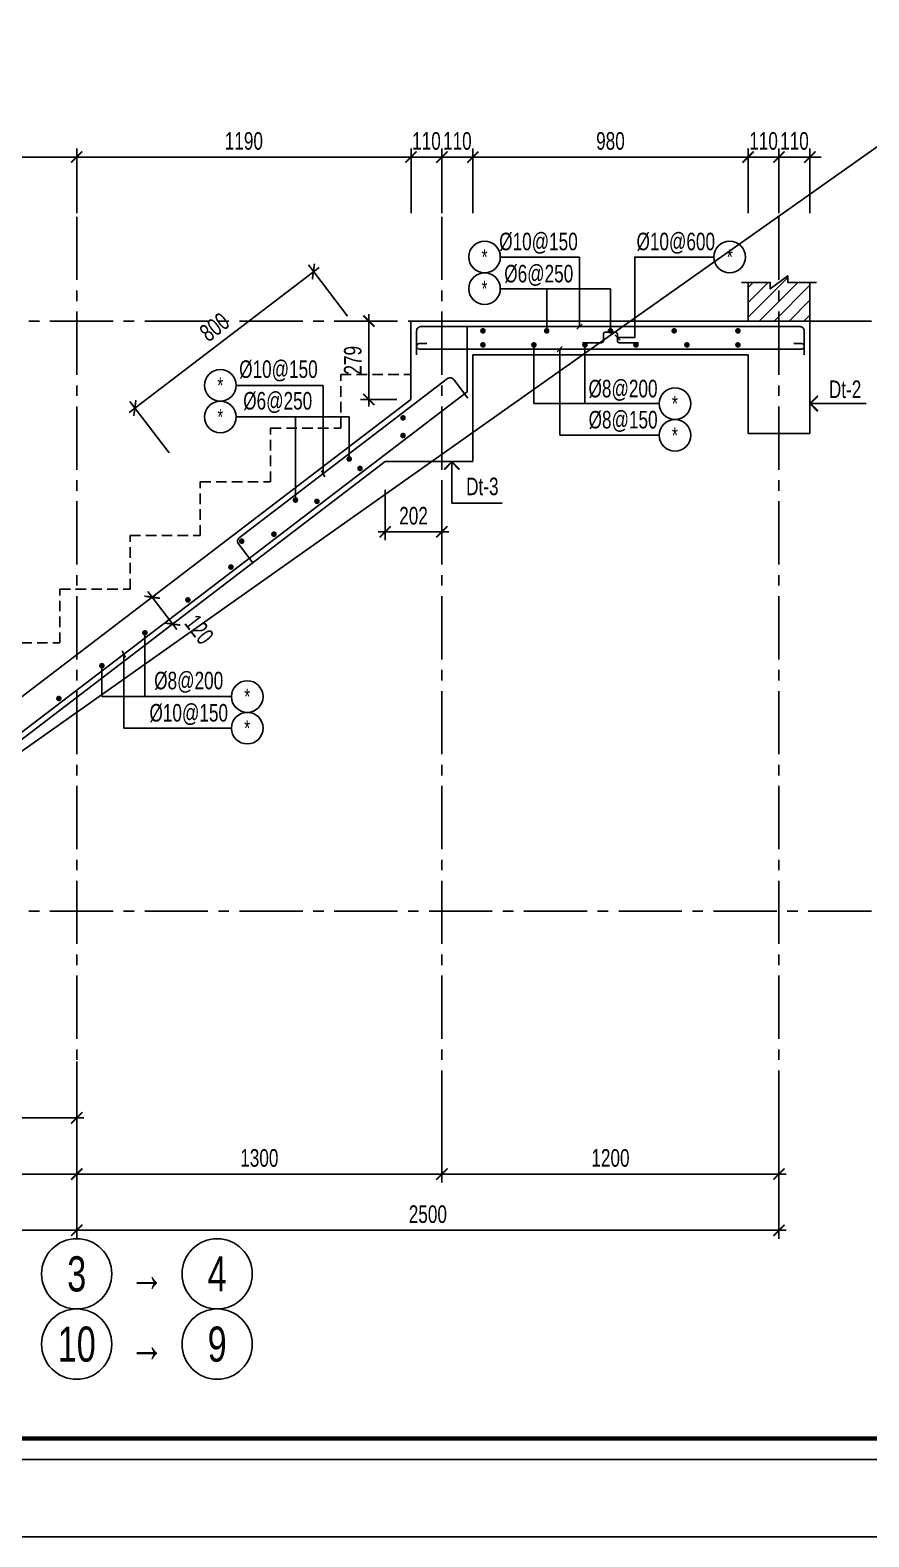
# Model space of a CAD drawing. Header units: millimetres. Extents: x -77370 to 109412, y -14880 to 214694.
# Drawn here: x 7975 to 13947, y 184994 to 195716 of the extents above; entities that cross this region are included whole.
import ezdxf
from ezdxf.enums import TextEntityAlignment as Align

# ---------------------------------------------------------------- set-up
doc = ezdxf.new("R2010")
doc.units = ezdxf.units.MM
doc.header["$LTSCALE"] = 300
doc.header["$MEASUREMENT"] = 0
doc.header["$PDMODE"] = 66
doc.linetypes.add('CENTER2', pattern=[1.125, 0.75, -0.125, 0.125, -0.125])
doc.linetypes.add('HIDDEN', pattern=[0.375, 0.25, -0.125])
doc.layers.get('0').update_dxf_attribs({"linetype": 'CONTINUOUS'})
doc.layers.get('DEFPOINTS').update_dxf_attribs({"linetype": 'CONTINUOUS'})
for name, color, linetype in [('CDC-KHUNGTEN', 7, 'CONTINUOUS'), ('CDC.01.AXIS', 160, 'CENTER2'), ('CDC.02.DIM', 1, 'CONTINUOUS'), ('CDC.03.BORDER', 3, 'CONTINUOUS'), ('CDC.06.TEXT', 2, 'CONTINUOUS'), ('CDC.10.HATCH', 251, 'CONTINUOUS'), ('CDC.11.NOTE', 8, 'CONTINUOUS'), ('CDC.14.STEELNUM', 2, 'CONTINUOUS'), ('KCS_HIDDEN', 8, 'HIDDEN'), ('KCS_SNODE', 6, 'CONTINUOUS'), ('KCS_STEEL', 4, 'CONTINUOUS'), ('KCS_TEXT_B', 2, 'CONTINUOUS')]:
    doc.layers.add(name, color=color, linetype=linetype)
doc.layers.add('KCS_Plotter', color=11, linetype='CONTINUOUS', plot=False)
doc.styles.add('KCS_BIGTEXT', font='arial.ttf', dxfattribs={"width": 0.7})
doc.styles.add('KCS_SMTEXT', font='arial.ttf', dxfattribs={"width": 0.7})
doc.dimstyles.new('KCS_DIM50 scale 2', dxfattribs={"dimscale": 50, "dimtxt": 2.5, "dimasz": 1.6, "dimexe": 1.2, "dimexo": 0, "dimgap": 1, "dimtad": 1, "dimdec": 0, "dimlfac": 0.5, "dimzin": 0, "dimdsep": 46, "dimtxsty": 'KCS_SMTEXT', "dimblk": 'ARCHTICK', "dimcen": 0, "dimdle": 1, "dimclrd": 256, "dimclre": 256, "dimclrt": 2, "dimadec": 0, "dimazin": 0, "dimtfac": 1, "dimtdec": 0, "dimtix": 1, "dimtmove": 2, "dimatfit": 3, "dimfxl": 1, "dimtolj": 1, "dimtzin": 0, "dimarcsym": 0})

# ---------------------------------------------------------------- blocks, each defined once
blk = doc.blocks.new('_ArchTick')
at = {"color": 0, "linetype": 'ByBlock', "const_width": 0.15}
blk.add_lwpolyline([(-0.5, -0.5), (0.5, 0.5)], dxfattribs=at)
blk = doc.blocks.new('*D1209')
at = {"layer": 'CDC.02.DIM', "lineweight": -2, "transparency": 16777216}
for p, q in [((10907, 187976), (10907, 187516)), ((13307, 187976), (13307, 187516)), ((10857, 187576), (13357, 187576))]:
    blk.add_line(p, q, dxfattribs=at)
at = {"layer": 'DEFPOINTS', "color": 0, "transparency": 16777216}
for p in [(10907, 187976), (13307, 187976), (13307, 187576)]:
    blk.add_point(p, dxfattribs=at)
at = {"layer": 'CDC.02.DIM', "lineweight": -2, "transparency": 16777216, "xscale": 80, "yscale": 80, "zscale": 80, "rotation": 180}
blk.add_blockref('_ArchTick', (10907, 187576), dxfattribs=at)
at = {"layer": 'CDC.02.DIM', "lineweight": -2, "transparency": 16777216, "xscale": 80, "yscale": 80, "zscale": 80}
blk.add_blockref('_ArchTick', (13307, 187576), dxfattribs=at)
at = {"layer": 'CDC.02.DIM', "color": 2, "transparency": 16777216, "insert": (12107, 187690), "char_height": 125, "attachment_point": 5, "style": 'KCS_SMTEXT'}
blk.add_mtext('\\A1;1200', dxfattribs=at)
blk = doc.blocks.new('*D1210')
at = {"layer": 'CDC.02.DIM', "lineweight": -2, "transparency": 16777216}
for p, q in [((8307, 187976), (8307, 187516)), ((10907, 187976), (10907, 187516)), ((8257, 187576), (10957, 187576))]:
    blk.add_line(p, q, dxfattribs=at)
at = {"layer": 'DEFPOINTS', "color": 0, "transparency": 16777216}
for p in [(8307, 187976), (10907, 187976), (10907, 187576)]:
    blk.add_point(p, dxfattribs=at)
at = {"layer": 'CDC.02.DIM', "lineweight": -2, "transparency": 16777216, "xscale": 80, "yscale": 80, "zscale": 80, "rotation": 180}
blk.add_blockref('_ArchTick', (8307, 187576), dxfattribs=at)
at = {"layer": 'CDC.02.DIM', "lineweight": -2, "transparency": 16777216, "xscale": 80, "yscale": 80, "zscale": 80}
blk.add_blockref('_ArchTick', (10907, 187576), dxfattribs=at)
at = {"layer": 'CDC.02.DIM', "color": 2, "transparency": 16777216, "insert": (9607, 187690), "char_height": 125, "attachment_point": 5, "style": 'KCS_SMTEXT'}
blk.add_mtext('\\A1;1300', dxfattribs=at)
blk = doc.blocks.new('*D1211')
at = {"layer": 'CDC.02.DIM', "lineweight": -2, "transparency": 16777216}
for p, q in [((3207, 187976), (3207, 187116)), ((8307, 187976), (8307, 187116)), ((3157, 187176), (8357, 187176))]:
    blk.add_line(p, q, dxfattribs=at)
at = {"layer": 'DEFPOINTS', "color": 0, "transparency": 16777216}
for p in [(3207, 187976), (8307, 187976), (8307, 187176)]:
    blk.add_point(p, dxfattribs=at)
at = {"layer": 'CDC.02.DIM', "lineweight": -2, "transparency": 16777216, "xscale": 80, "yscale": 80, "zscale": 80, "rotation": 180}
blk.add_blockref('_ArchTick', (3207, 187176), dxfattribs=at)
at = {"layer": 'CDC.02.DIM', "lineweight": -2, "transparency": 16777216, "xscale": 80, "yscale": 80, "zscale": 80}
blk.add_blockref('_ArchTick', (8307, 187176), dxfattribs=at)
at = {"layer": 'CDC.02.DIM', "color": 2, "transparency": 16777216, "insert": (5757, 187290), "char_height": 125, "attachment_point": 5, "style": 'KCS_SMTEXT'}
blk.add_mtext('\\A1;2550', dxfattribs=at)
blk = doc.blocks.new('*D1212')
at = {"layer": 'CDC.02.DIM', "lineweight": -2, "transparency": 16777216}
for p, q in [((11127, 194413), (11127, 194873)), ((13087, 194413), (13087, 194873)), ((13137, 194813), (11077, 194813))]:
    blk.add_line(p, q, dxfattribs=at)
at = {"layer": 'DEFPOINTS', "color": 0, "transparency": 16777216}
for p in [(11127, 194813), (11127, 194413), (13087, 194413)]:
    blk.add_point(p, dxfattribs=at)
at = {"layer": 'CDC.02.DIM', "lineweight": -2, "transparency": 16777216, "xscale": 80, "yscale": 80, "zscale": 80, "rotation": 180}
blk.add_blockref('_ArchTick', (11127, 194813), dxfattribs=at)
at = {"layer": 'CDC.02.DIM', "lineweight": -2, "transparency": 16777216, "xscale": 80, "yscale": 80, "zscale": 80}
blk.add_blockref('_ArchTick', (13087, 194813), dxfattribs=at)
at = {"layer": 'CDC.02.DIM', "color": 2, "transparency": 16777216, "insert": (12107, 194927), "char_height": 125, "attachment_point": 5, "style": 'KCS_SMTEXT'}
blk.add_mtext('\\A1;980', dxfattribs=at)
blk = doc.blocks.new('*D1213')
at = {"layer": 'CDC.02.DIM', "lineweight": -2, "transparency": 16777216}
for p, q in [((13307, 194413), (13307, 194873)), ((13527, 194413), (13527, 194873)), ((13307, 194813), (13227, 194813)), ((13527, 194813), (13307, 194813)), ((13527, 194813), (13607, 194813))]:
    blk.add_line(p, q, dxfattribs=at)
at = {"layer": 'DEFPOINTS', "color": 0, "transparency": 16777216}
for p in [(13307, 194813), (13307, 194413), (13527, 194413)]:
    blk.add_point(p, dxfattribs=at)
at = {"layer": 'CDC.02.DIM', "lineweight": -2, "transparency": 16777216, "xscale": 80, "yscale": 80, "zscale": 80}
blk.add_blockref('_ArchTick', (13307, 194813), dxfattribs=at)
at = {"layer": 'CDC.02.DIM', "lineweight": -2, "transparency": 16777216, "xscale": 80, "yscale": 80, "zscale": 80, "rotation": 180}
blk.add_blockref('_ArchTick', (13527, 194813), dxfattribs=at)
at = {"layer": 'CDC.02.DIM', "color": 2, "transparency": 16777216, "insert": (13417, 194927), "char_height": 125, "attachment_point": 5, "style": 'KCS_SMTEXT'}
blk.add_mtext('\\A1;110', dxfattribs=at)
blk = doc.blocks.new('*D1214')
at = {"layer": 'CDC.02.DIM', "lineweight": -2, "transparency": 16777216}
for p, q in [((5467, 187976), (5467, 187516)), ((8307, 187976), (8307, 187516)), ((5417, 187576), (8357, 187576))]:
    blk.add_line(p, q, dxfattribs=at)
at = {"layer": 'DEFPOINTS', "color": 0, "transparency": 16777216}
for p in [(5467, 187976), (8307, 187976), (8307, 187576)]:
    blk.add_point(p, dxfattribs=at)
at = {"layer": 'CDC.02.DIM', "lineweight": -2, "transparency": 16777216, "xscale": 80, "yscale": 80, "zscale": 80, "rotation": 180}
blk.add_blockref('_ArchTick', (5467, 187576), dxfattribs=at)
at = {"layer": 'CDC.02.DIM', "lineweight": -2, "transparency": 16777216, "xscale": 80, "yscale": 80, "zscale": 80}
blk.add_blockref('_ArchTick', (8307, 187576), dxfattribs=at)
at = {"layer": 'CDC.02.DIM', "color": 2, "transparency": 16777216, "insert": (6887, 187690), "char_height": 125, "attachment_point": 5, "style": 'KCS_SMTEXT'}
blk.add_mtext('\\A1;1420', dxfattribs=at)
blk = doc.blocks.new('*D1215')
at = {"layer": 'CDC.02.DIM', "lineweight": -2, "transparency": 16777216}
for p, q in [((8307, 187976), (8307, 187116)), ((13307, 187976), (13307, 187116)), ((8257, 187176), (13357, 187176))]:
    blk.add_line(p, q, dxfattribs=at)
at = {"layer": 'DEFPOINTS', "color": 0, "transparency": 16777216}
for p in [(8307, 187976), (13307, 187976), (13307, 187176)]:
    blk.add_point(p, dxfattribs=at)
at = {"layer": 'CDC.02.DIM', "lineweight": -2, "transparency": 16777216, "xscale": 80, "yscale": 80, "zscale": 80, "rotation": 180}
blk.add_blockref('_ArchTick', (8307, 187176), dxfattribs=at)
at = {"layer": 'CDC.02.DIM', "lineweight": -2, "transparency": 16777216, "xscale": 80, "yscale": 80, "zscale": 80}
blk.add_blockref('_ArchTick', (13307, 187176), dxfattribs=at)
at = {"layer": 'CDC.02.DIM', "color": 2, "transparency": 16777216, "insert": (10807, 187290), "char_height": 125, "attachment_point": 5, "style": 'KCS_SMTEXT'}
blk.add_mtext('\\A1;2500', dxfattribs=at)
blk = doc.blocks.new('*D1225')
at = {"layer": 'CDC.02.DIM', "lineweight": -2, "transparency": 16777216}
for p, q in [((10032, 194028), (8681, 192996)), ((10235, 193680), (9956, 194045)), ((8964, 192709), (8684, 193074))]:
    blk.add_line(p, q, dxfattribs=at)
at = {"layer": 'DEFPOINTS', "color": 0, "transparency": 16777216}
for p in [(10235, 193680), (8721, 193027), (8964, 192709)]:
    blk.add_point(p, dxfattribs=at)
at = {"layer": 'CDC.02.DIM', "lineweight": -2, "transparency": 16777216, "xscale": 80, "yscale": 80, "zscale": 80}
for p, rotation in [((9992, 193998), 37.36666941276069), ((8721, 193027), 217.3666694127607)]:
    blk.add_blockref('_ArchTick', p, dxfattribs=dict(at, rotation=rotation))
at = {"layer": 'CDC.02.DIM', "color": 2, "transparency": 16777216, "insert": (9288, 193603), "char_height": 125, "attachment_point": 5, "rotation": 37.3667, "style": 'KCS_SMTEXT'}
blk.add_mtext('\\A1;800', dxfattribs=at)
blk = doc.blocks.new('*D1227')
at = {"layer": 'CDC.02.DIM', "lineweight": -2, "transparency": 16777216}
for p, q in [((9020, 191451), (8813, 191721)), ((8867, 191699), (8796, 191645)), ((9013, 191508), (8942, 191454))]:
    blk.add_line(p, q, dxfattribs=at)
at = {"layer": 'DEFPOINTS', "color": 0, "transparency": 16777216}
for p in [(8844, 191681), (8867, 191699), (9013, 191508)]:
    blk.add_point(p, dxfattribs=at)
at = {"layer": 'CDC.02.DIM', "lineweight": -2, "transparency": 16777216, "xscale": 80, "yscale": 80, "zscale": 80}
for p, rotation in [((8844, 191681), 127.366669412771), ((8989, 191490), 307.366669412771)]:
    blk.add_blockref('_ArchTick', p, dxfattribs=dict(at, rotation=rotation))
at = {"layer": 'CDC.02.DIM', "color": 2, "transparency": 16777216, "insert": (9179, 191451), "char_height": 125, "attachment_point": 5, "rotation": 307.3667, "style": 'KCS_SMTEXT'}
blk.add_mtext('\\A1;120', dxfattribs=at)
blk = doc.blocks.new('*D972')
at = {"layer": 'CDC.02.DIM', "lineweight": -2, "transparency": 16777216}
for p, q in [((5467, 194413), (5467, 194873)), ((8307, 194413), (8307, 194873)), ((5417, 194813), (8357, 194813))]:
    blk.add_line(p, q, dxfattribs=at)
at = {"layer": 'DEFPOINTS', "color": 0, "transparency": 16777216}
for p in [(8307, 194813), (5467, 194413), (8307, 194413)]:
    blk.add_point(p, dxfattribs=at)
at = {"layer": 'CDC.02.DIM', "lineweight": -2, "transparency": 16777216, "xscale": 80, "yscale": 80, "zscale": 80, "rotation": 180}
blk.add_blockref('_ArchTick', (5467, 194813), dxfattribs=at)
at = {"layer": 'CDC.02.DIM', "lineweight": -2, "transparency": 16777216, "xscale": 80, "yscale": 80, "zscale": 80}
blk.add_blockref('_ArchTick', (8307, 194813), dxfattribs=at)
at = {"layer": 'CDC.02.DIM', "color": 2, "transparency": 16777216, "insert": (6887, 194927), "char_height": 125, "attachment_point": 5, "style": 'KCS_SMTEXT'}
blk.add_mtext('\\A1;1420', dxfattribs=at)
blk = doc.blocks.new('*D973')
at = {"layer": 'CDC.02.DIM', "lineweight": -2, "transparency": 16777216}
for p, q in [((8307, 194413), (8307, 194873)), ((10687, 194413), (10687, 194873)), ((8257, 194813), (10737, 194813))]:
    blk.add_line(p, q, dxfattribs=at)
at = {"layer": 'DEFPOINTS', "color": 0, "transparency": 16777216}
for p in [(10687, 194813), (8307, 194413), (10687, 194413)]:
    blk.add_point(p, dxfattribs=at)
at = {"layer": 'CDC.02.DIM', "lineweight": -2, "transparency": 16777216, "xscale": 80, "yscale": 80, "zscale": 80, "rotation": 180}
blk.add_blockref('_ArchTick', (8307, 194813), dxfattribs=at)
at = {"layer": 'CDC.02.DIM', "lineweight": -2, "transparency": 16777216, "xscale": 80, "yscale": 80, "zscale": 80}
blk.add_blockref('_ArchTick', (10687, 194813), dxfattribs=at)
at = {"layer": 'CDC.02.DIM', "color": 2, "transparency": 16777216, "insert": (9497, 194927), "char_height": 125, "attachment_point": 5, "style": 'KCS_SMTEXT'}
blk.add_mtext('\\A1;1190', dxfattribs=at)
blk = doc.blocks.new('*D978')
at = {"layer": 'CDC.02.DIM', "lineweight": -2, "transparency": 16777216}
for p, q in [((10503, 192446), (10503, 192086)), ((10907, 192446), (10907, 192086)), ((10957, 192146), (10453, 192146))]:
    blk.add_line(p, q, dxfattribs=at)
at = {"layer": 'DEFPOINTS', "color": 0, "transparency": 16777216}
for p in [(10503, 192446), (10907, 192446), (10503, 192146)]:
    blk.add_point(p, dxfattribs=at)
at = {"layer": 'CDC.02.DIM', "lineweight": -2, "transparency": 16777216, "xscale": 80, "yscale": 80, "zscale": 80, "rotation": 180}
blk.add_blockref('_ArchTick', (10503, 192146), dxfattribs=at)
at = {"layer": 'CDC.02.DIM', "lineweight": -2, "transparency": 16777216, "xscale": 80, "yscale": 80, "zscale": 80}
blk.add_blockref('_ArchTick', (10907, 192146), dxfattribs=at)
at = {"layer": 'CDC.02.DIM', "color": 2, "transparency": 16777216, "insert": (10705, 192260), "char_height": 125, "attachment_point": 5, "style": 'KCS_SMTEXT'}
blk.add_mtext('\\A1;202', dxfattribs=at)
blk = doc.blocks.new('*D979')
at = {"layer": 'CDC.02.DIM', "lineweight": -2, "transparency": 16777216}
for p, q in [((10587, 193646), (10327, 193646)), ((10387, 193696), (10387, 193038)), ((10587, 193088), (10327, 193088))]:
    blk.add_line(p, q, dxfattribs=at)
at = {"layer": 'DEFPOINTS', "color": 0, "transparency": 16777216}
for p in [(10587, 193646), (10387, 193088), (10587, 193088)]:
    blk.add_point(p, dxfattribs=at)
at = {"layer": 'CDC.02.DIM', "lineweight": -2, "transparency": 16777216, "xscale": 80, "yscale": 80, "zscale": 80}
for p, rotation in [((10387, 193646), 90), ((10387, 193088), 270)]:
    blk.add_blockref('_ArchTick', p, dxfattribs=dict(at, rotation=rotation))
at = {"layer": 'CDC.02.DIM', "color": 2, "transparency": 16777216, "insert": (10273, 193367), "char_height": 125, "attachment_point": 5, "rotation": 90, "style": 'KCS_SMTEXT'}
blk.add_mtext('\\A1;279', dxfattribs=at)
blk = doc.blocks.new('*D1095')
at = {"layer": 'CDC.02.DIM', "lineweight": -2, "transparency": 16777216}
for p, q in [((13087, 194413), (13087, 194873)), ((13307, 194413), (13307, 194873)), ((13087, 194813), (13007, 194813)), ((13087, 194813), (13307, 194813)), ((13307, 194813), (13387, 194813))]:
    blk.add_line(p, q, dxfattribs=at)
at = {"layer": 'DEFPOINTS', "color": 0, "transparency": 16777216}
for p in [(13307, 194813), (13087, 194413), (13307, 194413)]:
    blk.add_point(p, dxfattribs=at)
at = {"layer": 'CDC.02.DIM', "lineweight": -2, "transparency": 16777216, "xscale": 80, "yscale": 80, "zscale": 80}
blk.add_blockref('_ArchTick', (13087, 194813), dxfattribs=at)
at = {"layer": 'CDC.02.DIM', "lineweight": -2, "transparency": 16777216, "xscale": 80, "yscale": 80, "zscale": 80, "rotation": 180}
blk.add_blockref('_ArchTick', (13307, 194813), dxfattribs=at)
at = {"layer": 'CDC.02.DIM', "color": 2, "transparency": 16777216, "insert": (13197, 194927), "char_height": 125, "attachment_point": 5, "style": 'KCS_SMTEXT'}
blk.add_mtext('\\A1;110', dxfattribs=at)
blk = doc.blocks.new('*D1096')
at = {"layer": 'CDC.02.DIM', "lineweight": -2, "transparency": 16777216}
for p, q in [((10907, 194413), (10907, 194873)), ((11127, 194413), (11127, 194873)), ((10907, 194813), (10827, 194813)), ((11127, 194813), (10907, 194813)), ((11127, 194813), (11207, 194813))]:
    blk.add_line(p, q, dxfattribs=at)
at = {"layer": 'DEFPOINTS', "color": 0, "transparency": 16777216}
for p in [(10907, 194813), (10907, 194413), (11127, 194413)]:
    blk.add_point(p, dxfattribs=at)
at = {"layer": 'CDC.02.DIM', "lineweight": -2, "transparency": 16777216, "xscale": 80, "yscale": 80, "zscale": 80}
blk.add_blockref('_ArchTick', (10907, 194813), dxfattribs=at)
at = {"layer": 'CDC.02.DIM', "lineweight": -2, "transparency": 16777216, "xscale": 80, "yscale": 80, "zscale": 80, "rotation": 180}
blk.add_blockref('_ArchTick', (11127, 194813), dxfattribs=at)
at = {"layer": 'CDC.02.DIM', "color": 2, "transparency": 16777216, "insert": (11017, 194927), "char_height": 125, "attachment_point": 5, "style": 'KCS_SMTEXT'}
blk.add_mtext('\\A1;110', dxfattribs=at)
blk = doc.blocks.new('*D1097')
at = {"layer": 'CDC.02.DIM', "lineweight": -2, "transparency": 16777216}
for p, q in [((10687, 194413), (10687, 194873)), ((10907, 194413), (10907, 194873)), ((10687, 194813), (10607, 194813)), ((10687, 194813), (10907, 194813)), ((10907, 194813), (10987, 194813))]:
    blk.add_line(p, q, dxfattribs=at)
at = {"layer": 'DEFPOINTS', "color": 0, "transparency": 16777216}
for p in [(10907, 194813), (10687, 194413), (10907, 194413)]:
    blk.add_point(p, dxfattribs=at)
at = {"layer": 'CDC.02.DIM', "lineweight": -2, "transparency": 16777216, "xscale": 80, "yscale": 80, "zscale": 80}
blk.add_blockref('_ArchTick', (10687, 194813), dxfattribs=at)
at = {"layer": 'CDC.02.DIM', "lineweight": -2, "transparency": 16777216, "xscale": 80, "yscale": 80, "zscale": 80, "rotation": 180}
blk.add_blockref('_ArchTick', (10907, 194813), dxfattribs=at)
at = {"layer": 'CDC.02.DIM', "color": 2, "transparency": 16777216, "insert": (10797, 194927), "char_height": 125, "attachment_point": 5, "style": 'KCS_SMTEXT'}
blk.add_mtext('\\A1;110', dxfattribs=at)
blk = doc.blocks.new('*D1103')
at = {"layer": 'CDC.02.DIM', "lineweight": -2, "transparency": 16777216}
for p, q in [((5687, 188376), (5687, 187916)), ((8307, 188376), (8307, 187916)), ((5637, 187976), (8357, 187976))]:
    blk.add_line(p, q, dxfattribs=at)
at = {"layer": 'DEFPOINTS', "color": 0, "transparency": 16777216}
for p in [(5687, 188376), (8307, 188376), (8307, 187976)]:
    blk.add_point(p, dxfattribs=at)
at = {"layer": 'CDC.02.DIM', "lineweight": -2, "transparency": 16777216, "xscale": 80, "yscale": 80, "zscale": 80, "rotation": 180}
blk.add_blockref('_ArchTick', (5687, 187976), dxfattribs=at)
at = {"layer": 'CDC.02.DIM', "lineweight": -2, "transparency": 16777216, "xscale": 80, "yscale": 80, "zscale": 80}
blk.add_blockref('_ArchTick', (8307, 187976), dxfattribs=at)
at = {"layer": 'CDC.02.DIM', "color": 2, "transparency": 16777216, "insert": (6997, 188090), "char_height": 125, "attachment_point": 5, "style": 'KCS_SMTEXT'}
blk.add_mtext('\\A1;1310', dxfattribs=at)
blk = doc.blocks.new('Khung tên chuẩn')
at = {"layer": 'CDC-KHUNGTEN', "color": 8}
blk.add_lwpolyline([(75096, 1100), (83000, 1100), (83000, 58300), (3000, 58300), (3000, 1100), (75096, 1100)], dxfattribs=at)
at = {"layer": 'CDC-KHUNGTEN', "color": 255, "lineweight": 60}
blk.add_lwpolyline([(74900, 1400), (74900, 58000), (3300, 58000), (3300, 1400), (74900, 1400)], close=True, dxfattribs=at)
at = {"layer": 'DEFPOINTS', "color": 1, "ltscale": 0.2}
blk.add_lwpolyline([(0, 0), (0, 59400), (84100, 59400), (84100, 0), (0, 0)], close=True, dxfattribs=at)

msp = doc.modelspace()

# ---------------------------------------------------------------- hatches: boundary and pattern name
at = {"layer": 'CDC.10.HATCH'}
h = msp.add_hatch(dxfattribs=at)
h.set_pattern_fill('ANSI31', color=256, scale=600, style=0)
h.set_pattern_definition([(45, (-2712431.9, 1252165.66), (-53.0330086, 53.0330086), [])])
h.paths.add_polyline_path([(13369.3, 193921.1), (13526.8, 193921.1), (13526.8, 193646.4), (13086.8, 193646.4), (13086.8, 193921.1), (13244.3, 193921.1), (13244.3, 193874.3), (13369.3, 193968)])

# ---------------------------------------------------------------- linework, layer by layer
at = {"layer": 'CDC.01.AXIS', "ltscale": 2}
for p, q in [((8306.8, 187863.3), (8306.8, 194473)), ((10906.8, 187863.3), (10906.8, 194473)), ((13306.8, 187863.3), (13306.8, 194473)), ((13965.8, 193646.4), (2624.8, 193646.4)), ((13965.8, 189446.4), (2624.8, 189446.4))]:
    msp.add_line(p, q, dxfattribs=at)
at = {"layer": 'CDC.02.DIM'}
for centre in [(8306.8, 186866), (9306.8, 186866), (8306.8, 186366), (9306.8, 186366)]:
    msp.add_circle(centre, 250, dxfattribs=at)
at = {"layer": 'CDC.03.BORDER'}
for p, q in [((13086.8, 193646.4), (13086.8, 193921.1)), ((13526.8, 192846.4), (13526.8, 193921.1)), ((10686.8, 193646.4), (10686.8, 193088.4)), ((10686.8, 193646.4), (13526.8, 193646.4)), ((11126.8, 192646.4), (11126.8, 193406.4)), ((11126.8, 193406.4), (13086.8, 193406.4)), ((13086.8, 192846.4), (13086.8, 193406.4)), ((5917.5, 189446.4), (10686.8, 193088.4)), ((13086.8, 192846.4), (13526.8, 192846.4)), ((5686.8, 188968.3), (10503.4, 192646.4)), ((10503.4, 192646.4), (11126.8, 192646.4))]:
    msp.add_line(p, q, dxfattribs=at)
at = {"layer": 'CDC.03.BORDER', "color": 1}
msp.add_lwpolyline([(13573.7, 193921.1), (13369.3, 193921.1), (13369.3, 193968), (13244.3, 193874.3), (13244.3, 193921.1), (13039.9, 193921.1)], dxfattribs=at)
at = {"layer": 'CDC.11.NOTE'}
for p, q in [((11322.9, 194101.2), (11886.4, 194101.2)), ((11886.4, 194101.2), (11886.4, 193606.4)), ((12106.8, 193876.2), (11322.9, 193876.2)), ((11652.9, 193576.4), (11652.9, 193876.2)), ((12106.8, 193576.4), (12106.8, 193876.2)), ((11562.1, 193058.3), (11562.1, 193476.4)), ((11745.8, 192833.3), (11745.8, 193446.4)), ((11925.2, 193058.3), (11925.2, 193476.4)), ((9441.6, 193188.5), (10061.1, 193188.5)), ((10061.1, 192560.3), (10061.1, 193188.5)), ((11562.1, 193058.3), (12453.4, 193058.3)), ((10247.2, 192963.5), (9441.6, 192963.5)), ((9864.3, 192963.5), (9864.3, 192372.3)), ((10247.2, 192664.7), (10247.2, 192963.5)), ((12453.4, 192833.3), (11745.8, 192833.3)), ((8792.2, 190974.1), (8792.2, 191427.8)), ((8486, 190974.1), (8486, 191193.9)), ((8643, 190749.1), (8643, 191276.4)), ((8486, 190974.1), (9408.3, 190974.1)), ((9408.3, 190749.1), (8643, 190749.1))]:
    msp.add_line(p, q, dxfattribs=at)
at = {"layer": 'CDC.11.NOTE', "color": 3}
for p, q in [((11904.9, 193625), (11867.8, 193587.9)), ((12138.2, 193547.5), (12175.3, 193510.4)), ((11764.3, 193465), (11727.2, 193427.9)), ((10049.2, 192583.7), (10073, 192536.9)), ((8631, 191299.5), (8654.9, 191252.7))]:
    msp.add_line(p, q, dxfattribs=at)
at = {"layer": 'CDC.11.NOTE'}
for points in [[(12156.8, 193528.9), (12280.3, 193528.9), (12280.3, 194101.2), (12843.8, 194101.2)], [(13526.8, 193058.7), (13579.8, 193111.8), (13583.3, 193108.2), (13531.8, 193058.7), (13583.3, 193009.2), (13579.8, 193005.7), (13526.8, 193058.7), (13928.1, 193058.7)], [(10977.7, 192646.4), (11030.7, 192593.4), (11027.2, 192589.8), (10977.7, 192641.4), (10928.2, 192589.8), (10924.6, 192593.4), (10977.7, 192646.4), (10977.7, 192351.1), (11335.2, 192351.1)]]:
    msp.add_lwpolyline(points, dxfattribs=at)
at = {"layer": 'CDC.14.STEELNUM', "color": 8}
for centre in [(11210.4, 194101.2), (12956.3, 194101.2), (11210.4, 193876.2), (9329.1, 193188.5), (12565.9, 193058.3), (9329.1, 192963.5), (12565.9, 192833.3), (9520.8, 190974.1), (9520.8, 190749.1)]:
    msp.add_circle(centre, 112.5, dxfattribs=at)
at = {"layer": 'KCS_HIDDEN'}
msp.add_lwpolyline([(5686.8, 189446.4), (5686.8, 189828.2), (6186.8, 189828.2), (6186.8, 190210.1), (6686.8, 190210.1), (6686.8, 190591.9), (7186.8, 190591.9), (7186.8, 190973.7), (7686.8, 190973.7), (7686.8, 191355.5), (8186.8, 191355.5), (8186.8, 191737.3), (8686.8, 191737.3), (8686.8, 192119.1), (9186.8, 192119.1), (9186.8, 192501), (9686.8, 192501), (9686.8, 192882.8), (10186.8, 192882.8), (10186.8, 193264.6), (10686.8, 193264.6), (10686.8, 193646.4)], dxfattribs=at)
at = {"layer": 'KCS_Plotter'}
msp.add_line((0, 184994.5), (42050, 214694.5), dxfattribs=at)
at = {"layer": 'KCS_SNODE', "const_width": 20}
for points in [[(11208.9, 193577.8, 1), (11189.1, 193575, 1)], [(11662.8, 193577.8, 1), (11643, 193575, 1)], [(12116.7, 193577.8, 1), (12096.9, 193575, 1)], [(12570.6, 193577.8, 1), (12550.8, 193575, 1)], [(13004.7, 193577.8, -1), (13024.5, 193575, -1)], [(11208.9, 193477.8, 1), (11189.1, 193475, 1)], [(11572, 193477.8, 1), (11552.2, 193475, 1)], [(11935.1, 193477.8, 1), (11915.3, 193475, 1)], [(12298.2, 193477.8, 1), (12278.4, 193475, 1)], [(12661.4, 193477.8, 1), (12641.6, 193475, 1)], [(13004.7, 193477.8, -1), (13024.5, 193475, -1)], [(10620.2, 192958.5, -1), (10640, 192955.6, -1)], [(10620.1, 192832.6, -1), (10639.9, 192829.7, -1)], [(10237.3, 192666.1, -1), (10257.1, 192663.3, -1)], [(10313.8, 192598.7, -1), (10333.6, 192595.9, -1)], [(9854.4, 192373.7, -1), (9874.2, 192370.9, -1)], [(10007.5, 192364.8, -1), (10027.3, 192362, -1)], [(9701.2, 192130.9, -1), (9721, 192128.1, -1)], [(9471.6, 192081.4, -1), (9491.4, 192078.5, -1)], [(9394.9, 191897, -1), (9414.7, 191894.2, -1)], [(9088.6, 191663.1, -1), (9108.4, 191660.3, -1)], [(8782.3, 191429.2, -1), (8802.1, 191426.4, -1)], [(8476.1, 191195.3, -1), (8495.8, 191192.5, -1)], [(8169.8, 190961.4, -1), (8189.6, 190958.6, -1)]]:
    msp.add_lwpolyline(points, format="xyb", close=True, dxfattribs=at)
at = {"layer": 'KCS_STEEL', "color": 4}
msp.add_lwpolyline([(5286.8, 188713.2), (11086.8, 193142.3), (11086.8, 193606.4)], dxfattribs=at)
for points in [[(10726.8, 193406.4), (10726.8, 193576.4, -0.4142136), (10756.8, 193606.4), (13456.8, 193606.4, -0.4142136), (13486.8, 193576.4), (13486.8, 193406.4)], [(10800.2, 193486.4), (10746.8, 193486.4, 1), (10746.8, 193446.4), (13466.8, 193446.4, 1), (13466.8, 193486.4), (13413.3, 193486.4)], [(11092.5, 193096.3), (10989.3, 193231.4, 0.4142136), (10947.2, 193237), (9463.3, 192103.8, 0.4142136), (9457.6, 192061.8), (9560.8, 191926.6)]]:
    msp.add_lwpolyline(points, format="xyb", dxfattribs=at)
at = {"layer": 'KCS_STEEL'}
msp.add_lwpolyline([(12306.8, 193491.4), (12169.3, 193491.4, -0.4142136), (12156.8, 193503.9), (12156.8, 193553.9, 0.4142136), (12144.3, 193566.4), (12069.3, 193566.4, 0.4142136), (12056.8, 193553.9), (12056.8, 193503.9, -0.4142136), (12044.3, 193491.4), (11906.8, 193491.4)], format="xyb", dxfattribs=at)

# ---------------------------------------------------------------- block references
at = {"xscale": 0.5000000002582985, "yscale": 0.5000000002582985, "zscale": 0.5000000002582985}
msp.add_blockref('Khung tên chuẩn', (0, 184994.5), dxfattribs=at)

# ---------------------------------------------------------------- texts
at = {"layer": 'CDC.02.DIM', "color": 4, "style": 'KCS_SMTEXT', "width": 0.7}
for s, p in [('3', (8306.8, 186866)), ('4', (9306.8, 186866)), ('→', (8806.8, 186866)), ('10', (8306.8, 186366)), ('9', (9306.8, 186366)), ('→', (8806.8, 186366))]:
    msp.add_text(s, height=250, dxfattribs=at).set_placement(p, align=Align.MIDDLE)
at = {"layer": 'CDC.06.TEXT', "color": 2, "linetype": 'ByBlock', "style": 'KCS_SMTEXT', "width": 0.7}
for s, p in [('%%C10@150', (11594.6, 194203)), ('%%C10@600', (12572.1, 194203)), ('%%C6@250', (11596.6, 193974.3)), ('%%C10@150', (9743.1, 193294.6)), ('%%C8@200', (12196.7, 193156.3)), ('%%C6@250', (9737.9, 193069.6)), ('%%C8@150', (12197.2, 192935.1)), ('%%C8@200', (9104.2, 191078.8)), ('%%C10@150', (9104.5, 190849.3))]:
    msp.add_text(s, height=125, dxfattribs=at).set_placement(p, align=Align.MIDDLE)
at = {"layer": 'CDC.14.STEELNUM'}
for style, width, p in [('KCS_SMTEXT', 0.7, (11210.4, 194101.2)), ('KCS_BIGTEXT', 0.75, (12956.3, 194101.2)), ('KCS_SMTEXT', 0.65, (11210.4, 193876.2)), ('KCS_SMTEXT', 0.7, (9329.1, 193188.5)), ('KCS_SMTEXT', 0.7, (12565.9, 193058.3)), ('KCS_SMTEXT', 0.65, (9329.1, 192963.5)), ('KCS_SMTEXT', 0.7, (12565.9, 192833.3)), ('KCS_SMTEXT', 0.7, (9520.8, 190974.1)), ('KCS_SMTEXT', 0.7, (9520.8, 190749.1))]:
    msp.add_text('*', height=112.5, dxfattribs=dict(at, style=style, width=width)).set_placement(p, align=Align.MIDDLE)
at = {"layer": 'KCS_TEXT_B', "color": 3, "linetype": 'ByBlock', "style": 'KCS_SMTEXT', "width": 0.7}
for s, p in [('Dt-2', (13777.4, 193160.9)), ('Dt-3', (11194.8, 192469.6))]:
    msp.add_text(s, height=125, dxfattribs=at).set_placement(p, align=Align.MIDDLE)

# ---------------------------------------------------------------- dimensions: what is measured, and where the dimension line sits
at = {"layer": 'CDC.02.DIM'}
for base, p1, p2, picture, middle in [((8306.8, 194813.2), (5466.8, 194413.2), (8306.8, 194413.2), '*D972', (6886.8, 194927.1)), ((10686.8, 194813.2), (8306.8, 194413.2), (10686.8, 194413.2), '*D973', (9496.8, 194927.1)), ((10906.8, 194813.2), (11126.8, 194413.2), (10906.8, 194413.2), '*D1096', (11016.8, 194927.1)), ((11126.8, 194813.2), (13086.8, 194413.2), (11126.8, 194413.2), '*D1212', (12106.8, 194927.1)), ((13306.8, 194813.2), (13526.8, 194413.2), (13306.8, 194413.2), '*D1213', (13416.8, 194927.1)), ((10503.4, 192146.4), (10906.8, 192446.4), (10503.4, 192446.4), '*D978', (10705.1, 192260.2)), ((8306.8, 187976), (5686.8, 188376), (8306.8, 188376), '*D1103', (6996.8, 188089.9))]:
    dim = msp.add_linear_dim(base=base, p1=p1, p2=p2, dimstyle='KCS_DIM50 scale 2', dxfattribs=at)
    dim.commit()
    dim.dimension.update_dxf_attribs({"geometry": picture, "text_midpoint": middle})
for base, p1, p2, angle, picture, middle in [((10906.8, 194813.2), (10686.8, 194413.2), (10906.8, 194413.2), 180, '*D1097', (10796.8, 194927.1)), ((13306.8, 194813.2), (13086.8, 194413.2), (13306.8, 194413.2), 180, '*D1095', (13196.8, 194927.1)), ((10386.8, 193088.4), (10586.8, 193646.4), (10586.8, 193088.4), 90, '*D979', (10273, 193367.4)), ((8306.8, 187176), (3206.8, 187976), (8306.8, 187976), 180, '*D1211', (5756.8, 187289.9)), ((8306.8, 187576), (5466.8, 187976), (8306.8, 187976), 180, '*D1214', (6886.8, 187689.9)), ((10906.8, 187576), (8306.8, 187976), (10906.8, 187976), 180, '*D1210', (9606.8, 187689.9)), ((13306.8, 187176), (8306.8, 187976), (13306.8, 187976), 180, '*D1215', (10806.8, 187289.9)), ((13306.8, 187576), (10906.8, 187976), (13306.8, 187976), 180, '*D1209', (12106.8, 187689.9))]:
    dim = msp.add_linear_dim(base=base, p1=p1, p2=p2, angle=angle, dimstyle='KCS_DIM50 scale 2', dxfattribs=at)
    dim.commit()
    dim.dimension.update_dxf_attribs({"geometry": picture, "text_midpoint": middle})
dim = msp.add_aligned_dim(p1=(10235.3, 193679.7), p2=(8963.6, 192708.7), distance=-400, dimstyle='KCS_DIM50 scale 2', dxfattribs=at)
dim.commit()
dim.dimension.update_dxf_attribs({"geometry": '*D1225', "text_midpoint": (9287.6, 193602.6)})
dim = msp.add_linear_dim(base=(8843.8, 191681.1), p1=(9012.6, 191508), p2=(8866.9, 191698.7), angle=127.36667, dimstyle='KCS_DIM50 scale 2', dxfattribs=at)
dim.commit()
dim.dimension.update_dxf_attribs({"geometry": '*D1227', "text_midpoint": (9178.7, 191450.6), "dimtype": 161})

doc.saveas('drawing.dxf')
